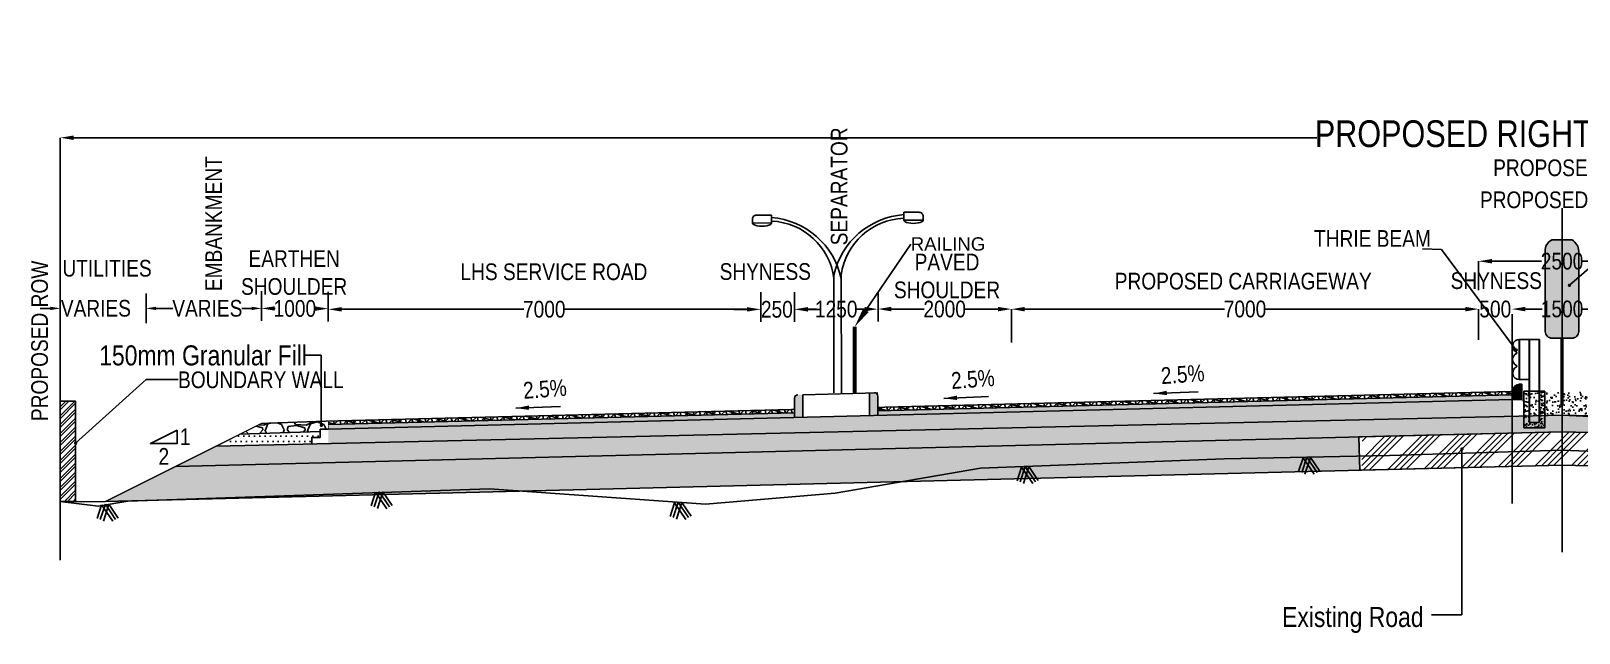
# Model space of a CAD drawing. Header units: millimetres. Extents: x 207528 to 778454, y -364692 to 101323.
# Drawn here: x 501292 to 524487, y 28328 to 37343 of the extents above; entities that cross this region are included whole.
import ezdxf
from ezdxf import colors
from ezdxf.entities.mleader import LeaderData, LeaderLine
from ezdxf.math import Vec2, Vec3

# ---------------------------------------------------------------- set-up
doc = ezdxf.new("R2010")
doc.units = ezdxf.units.MM
doc.linetypes.add('CENTER2', pattern=[28.575, 19.05, -3.175, 3.175, -3.175])
for name, color, linetype in [('Dim', 253, 'Continuous'), ('Dimension', 253, 'Continuous'), ('hatch', 253, 'Continuous'), ('Proposed ROW', 241, 'MNEW')]:
    doc.layers.add(name, color=color, linetype=linetype)
doc.styles.add('DIM', font='ARIALN.TTF', dxfattribs={"height": 250})
doc.styles.get("Standard").update_dxf_attribs({"font": 'arial.ttf'})
doc.styles.add('STRIP PLAN STYLE', font='ARIALN.TTF')
doc.linetypes.add('MNEW', pattern='A,26.152623,-1.048632,["PROW",Standard,S=1.75,R=0,X=0,Y=-0.975095],-7.693777,26.152623', length=61.047655)
doc.dimstyles.new('DIM', dxfattribs={"dimtxt": 250, "dimasz": 200, "dimexe": 0.18, "dimexo": 0.0625, "dimgap": 0.09, "dimtad": 0, "dimtih": 1, "dimtoh": 1, "dimdec": 0, "dimzin": 0, "dimdsep": 46, "dimtxsty": 'DIM', "dimcen": 0.09, "dimclrd": 256, "dimclrt": 7, "dimadec": 0, "dimazin": 0, "dimtfac": 1, "dimtdec": 0, "dimtofl": 0, "dimtmove": 0, "dimatfit": 3, "dimfxl": 1, "dimtolj": 1, "dimtzin": 0, "dimarcsym": 0})
doc.dimstyles.new('new', dxfattribs={"dimtxt": 150, "dimasz": 150, "dimexe": 100, "dimexo": 0.1, "dimgap": 0.09, "dimtad": 0, "dimtih": 1, "dimtoh": 1, "dimdec": 0, "dimzin": 0, "dimdsep": 46, "dimtxsty": 'DIM', "dimcen": 0.09, "dimclrd": 256, "dimclrt": 252, "dimadec": 0, "dimazin": 0, "dimtfac": 1, "dimtdec": 0, "dimtofl": 0, "dimtmove": 0, "dimatfit": 3, "dimfxl": 1, "dimtolj": 1, "dimtzin": 0, "dimlwd": -1, "dimarcsym": 0})
pattern_1 = [(228.012788, (448841.056, -35103.45), (-5080, -5715), [85.4304, -8457.621]), (184.96974, (448783.906, -35166.948), (7619.999997, 635.000036), [146.6012, -14513.5122]), (132.510447, (448637.856, -35179.65), (6350.000003, -6984.999998), [103.3704, -10233.6807]), (267.27369, (448390.206, -35338.398), (635.000001, 12700), [133.501, -13216.6094]), (292.833654, (448383.856, -35471.748), (-3175, 7620), [130.9084, -12959.952]), (357.27369, (448434.656, -35592.398), (-12700, 635.000001), [133.501, -13216.6094]), (37.69424, (448568.006, -35598.748), (-8254.9999996, -6350.0000005), [176.5484, -17478.2788]), (72.255328, (448707.706, -35490.798), (4445.000001, 13969.9999996), [166.68, -16501.3142]), (121.429566, (448758.506, -35332.048), (-5080.000001, 8254.9999996), [133.9532, -13261.3864]), (175.23636, (448688.656, -35217.75), (6985, -635), [152.9283, -7493.4842]), (222.397438, (448536.256, -35205.048), (-7619.9999998, -6985.0000003), [197.7695, -19579.193]), (138.814075, (449018.856, -35344.75), (-4445, 3810), [67.501, -6682.6415]), (171.469234, (448968.056, -35300.298), (8255, -1269.9999986), [128.4205, -12713.6597]), (225, (448841.06, -35281.25), (-9e-14, -635), [89.8023, -808.2233]), (203.19859, (448796.61, -35205.05), (3175, 1270), [48.3603, -4787.6556]), (291.80141, (448752.16, -35224.1), (-635, 1905), [68.3914, -3351.1882]), (30.96376, (448777.56, -35287.6), (1905, 1270), [111.08, -3591.5745]), (161.56505, (448872.8, -35230.45), (1270, -635), [80.3218, -1927.7245]), (16.38954, (448383.856, -35224.1), (6350, 1905), [112.522, -11139.7067]), (70.346176, (448491.806, -35192.35), (-2540, -6985), [94.3997, -9345.554]), (293.19859, (448872.81, -35103.45), (-1270, 3175), [96.72, -4739.296]), (343.61046, (448910.906, -35192.35), (-6350, 1905), [112.522, -11139.7067]), (339.443955, (448383.856, -35617.8), (-3175, 1270), [108.5088, -5316.9336]), (294.77514, (448485.456, -35655.9), (-3175.000004, 6984.999998), [90.918, -9000.8983]), (66.80141, (448879.16, -35738.45), (1270, 3175), [96.72, -4739.296]), (17.354025, (448917.256, -35649.55), (-8255, -2540), [106.4457, -10538.094]), (69.443955, (448568.006, -35738.45), (-1270, -3175), [54.2544, -5371.188]), (101.30993, (448841.06, -35738.45), (-635, 2540), [32.3787, -3205.4987]), (165.96376, (448834.7, -35706.7), (1905, -635), [130.9084, -2487.2636]), (186.009006, (448707.706, -35674.948), (6350, 635), [121.3167, -12010.3412]), (303.69007, (448777.56, -35344.75), (-635, 1270), [91.581, -2197.944]), (353.157227, (448828.356, -35420.948), (10795, -1269.9999994), [159.8892, -15829.0023]), (60.945396, (448987.106, -35440), (-2540, -4445), [65.377, -6472.348]), (90, (449018.86, -35382.85), (-635, 635), [38.1, -596.9]), (120.256437, (448695.006, -35655.9), (2540, -4445), [88.2167, -8733.4852]), (48.012787, (448650.556, -35579.7), (5080, 5715), [170.8607, -8372.1905]), (0, (448764.86, -35452.7), (635, 635), [165.1, -469.9]), (325.304846, (448929.956, -35452.7), (6350.000002, -4444.999997), [100.4024, -9939.8292]), (254.0546, (449012.51, -35509.85), (-635, -2540), [92.4573, -4530.4125]), (207.645975, (448987.106, -35598.748), (-12065.0000004, -6349.999999), [150.5363, -14903.116]), (175.426079, (448853.756, -35668.598), (-8255, 635), [159.2574, -15766.4616])]
pattern_2 = [(45, (448385.98, -7435.43), (-269.4077, 269.4077), []), (45, (448475.78, -7435.43), (-269.4077, 269.4077), []), (45, (448565.6, -7435.43), (-269.4077, 269.4077), []), (45, (448655.4, -7435.43), (-269.4077, 269.4077), [])]

# ---------------------------------------------------------------- blocks, each defined once
blk = doc.blocks.new('*D370')
at = {"layer": 'Defpoints', "color": 0, "transparency": 16777216}
for p in [(525482, 33895), (522982, 33460), (525482, 33460)]:
    blk.add_point(p, dxfattribs=at)
at = {"layer": 'Dim', "color": 0, "lineweight": -2, "transparency": 16777216}
for p, q in [((522982, 33460), (522982, 33896)), ((525482, 33460), (525482, 33896))]:
    blk.add_line(p, q, dxfattribs=at)
at = {"layer": 'Dim', "lineweight": -2, "transparency": 16777216}
for p, q in [((523182, 33895), (523924, 33895)), ((525282, 33895), (524539, 33895))]:
    blk.add_line(p, q, dxfattribs=at)
at = {"layer": 'Dim', "transparency": 16777216}
for points in [[(523182, 33929), (523182, 33862), (522982, 33895)], [(525282, 33929), (525282, 33862), (525482, 33895)]]:
    blk.add_solid(points, dxfattribs=at)
at = {"layer": 'Dim', "color": 7, "transparency": 16777216, "insert": (524232, 33895), "char_height": 250, "attachment_point": 5, "style": 'DIM'}
blk.add_mtext('\\A1;2500', dxfattribs=at)
blk = doc.blocks.new('*D371')
at = {"layer": 'Defpoints', "color": 0, "transparency": 16777216}
for p in [(546732, 35745), (501732, 33506), (546732, 33626)]:
    blk.add_point(p, dxfattribs=at)
at = {"layer": 'Dim', "color": 0, "lineweight": -2, "transparency": 16777216}
for p, q in [((501732, 33506), (501732, 35745)), ((546732, 33626), (546732, 35745))]:
    blk.add_line(p, q, dxfattribs=at)
at = {"layer": 'Dim', "lineweight": -2, "transparency": 16777216}
for p, q in [((501932, 35745), (520559, 35745)), ((546532, 35745), (527905, 35745))]:
    blk.add_line(p, q, dxfattribs=at)
at = {"layer": 'Dim', "transparency": 16777216}
for points in [[(501932, 35778), (501932, 35711), (501732, 35745)], [(546532, 35778), (546532, 35711), (546732, 35745)]]:
    blk.add_solid(points, dxfattribs=at)
at = {"layer": 'Dim', "color": 7, "transparency": 16777216, "insert": (524232, 35745), "char_height": 400, "attachment_point": 5, "style": 'STRIP PLAN STYLE'}
blk.add_mtext('\\A1;PROPOSED RIGHT OF WAY (45m)', dxfattribs=at)
blk = doc.blocks.new('*D373')
at = {"layer": 'Defpoints', "color": 0, "transparency": 16777216}
for p in [(522982, 33178), (522982, 32992), (523482, 32992)]:
    blk.add_point(p, dxfattribs=at)
at = {"layer": 'Dim', "lineweight": -2, "transparency": 16777216}
for p, q in [((522782, 33178), (522582, 33178)), ((523682, 33178), (523882, 33178))]:
    blk.add_line(p, q, dxfattribs=at)
at = {"layer": 'Dim', "color": 0, "lineweight": -2, "transparency": 16777216}
for p, q in [((522982, 33177), (522982, 33178)), ((523482, 33177), (523482, 33178))]:
    blk.add_line(p, q, dxfattribs=at)
at = {"layer": 'Dim', "transparency": 16777216}
for points in [[(522782, 33212), (522782, 33145), (522982, 33178)], [(523682, 33212), (523682, 33145), (523482, 33178)]]:
    blk.add_solid(points, dxfattribs=at)
at = {"layer": 'Dim', "color": 7, "transparency": 16777216, "insert": (523232, 33178), "char_height": 250, "attachment_point": 5, "style": 'DIM'}
blk.add_mtext('\\A1;500', dxfattribs=at)
blk = doc.blocks.new('*D374')
at = {"layer": 'Defpoints', "color": 0, "transparency": 16777216}
for p in [(523482, 33179), (523482, 32992), (524982, 32992)]:
    blk.add_point(p, dxfattribs=at)
at = {"layer": 'Dim', "color": 0, "lineweight": -2, "transparency": 16777216}
for p, q in [((523482, 33178), (523482, 33179)), ((524982, 33177), (524982, 33178))]:
    blk.add_line(p, q, dxfattribs=at)
at = {"layer": 'Dim', "lineweight": -2, "transparency": 16777216}
for p, q in [((523682, 33179), (523935, 33179)), ((524782, 33178), (524528, 33178))]:
    blk.add_line(p, q, dxfattribs=at)
at = {"layer": 'Dim', "transparency": 16777216}
for points in [[(523682, 33212), (523682, 33146), (523482, 33179)], [(524782, 33212), (524782, 33145), (524982, 33178)]]:
    blk.add_solid(points, dxfattribs=at)
at = {"layer": 'Dim', "color": 7, "transparency": 16777216, "insert": (524232, 33179), "char_height": 250, "attachment_point": 5, "style": 'DIM'}
blk.add_mtext('\\A1;1500', dxfattribs=at)
blk = doc.blocks.new('*D375')
at = {"layer": 'Defpoints', "color": 0, "transparency": 16777216}
for p in [(513982, 33179), (513982, 33179), (515982, 33178)]:
    blk.add_point(p, dxfattribs=at)
at = {"layer": 'Dim', "color": 0, "lineweight": -2, "transparency": 16777216}
for p, q in [((513982, 33178), (513982, 33178)), ((515982, 33178), (515982, 33178))]:
    blk.add_line(p, q, dxfattribs=at)
at = {"layer": 'Dim', "lineweight": -2, "transparency": 16777216}
for p, q in [((514182, 33178), (514674, 33178)), ((515782, 33178), (515289, 33178))]:
    blk.add_line(p, q, dxfattribs=at)
at = {"layer": 'Dim', "transparency": 16777216}
for points in [[(514182, 33212), (514182, 33145), (513982, 33179)], [(515782, 33211), (515782, 33145), (515982, 33178)]]:
    blk.add_solid(points, dxfattribs=at)
at = {"layer": 'Dim', "color": 7, "transparency": 16777216, "insert": (514982, 33178), "char_height": 250, "attachment_point": 5, "style": 'DIM'}
blk.add_mtext('\\A1;2000', dxfattribs=at)
blk = doc.blocks.new('*D376')
at = {"layer": 'Defpoints', "color": 0, "transparency": 16777216}
for p in [(515982, 33178), (522982, 32718), (515982, 32680)]:
    blk.add_point(p, dxfattribs=at)
at = {"layer": 'Dim', "color": 0, "lineweight": -2, "transparency": 16777216}
for p, q in [((515982, 32680), (515982, 33178)), ((522982, 32718), (522982, 33178))]:
    blk.add_line(p, q, dxfattribs=at)
at = {"layer": 'Dim', "lineweight": -2, "transparency": 16777216}
for p, q in [((516182, 33178), (519177, 33178)), ((522782, 33178), (519787, 33178))]:
    blk.add_line(p, q, dxfattribs=at)
at = {"layer": 'Dim', "transparency": 16777216}
for points in [[(516182, 33211), (516182, 33144), (515982, 33178)], [(522782, 33211), (522782, 33144), (522982, 33178)]]:
    blk.add_solid(points, dxfattribs=at)
at = {"layer": 'Dim', "color": 7, "transparency": 16777216, "insert": (519482, 33178), "char_height": 250, "attachment_point": 5, "style": 'DIM'}
blk.add_mtext('\\A1;7000', dxfattribs=at)
blk = doc.blocks.new('*D368')
at = {"layer": 'Defpoints', "color": 0, "transparency": 16777216}
for p in [(512732, 33175), (512732, 33175), (513982, 33178)]:
    blk.add_point(p, dxfattribs=at)
at = {"layer": 'Dimension', "color": 0, "lineweight": -2, "transparency": 16777216}
for p, q in [((512732, 33175), (512732, 33175)), ((513982, 33178), (513982, 33178))]:
    blk.add_line(p, q, dxfattribs=at)
at = {"layer": 'Dimension', "lineweight": -2, "transparency": 16777216}
for p, q in [((512932, 33176), (513060, 33176)), ((513782, 33178), (513653, 33177))]:
    blk.add_line(p, q, dxfattribs=at)
at = {"layer": 'Dimension', "transparency": 16777216}
for points in [[(512932, 33209), (512932, 33142), (512732, 33175)], [(513782, 33211), (513782, 33144), (513982, 33178)]]:
    blk.add_solid(points, dxfattribs=at)
at = {"layer": 'Dimension', "color": 7, "transparency": 16777216, "insert": (513357, 33177), "char_height": 250, "attachment_point": 5, "style": 'DIM'}
blk.add_mtext('\\A1;1250', dxfattribs=at)
blk = doc.blocks.new('*D369')
at = {"layer": 'Defpoints', "color": 0, "transparency": 16777216}
for p in [(505746, 33175), (512220, 33175), (505746, 33122)]:
    blk.add_point(p, dxfattribs=at)
at = {"layer": 'Dimension', "color": 0, "lineweight": -2, "transparency": 16777216}
for p, q in [((505746, 33174), (505746, 33175)), ((512220, 33175), (512220, 33175))]:
    blk.add_line(p, q, dxfattribs=at)
at = {"layer": 'Dimension', "lineweight": -2, "transparency": 16777216}
for p, q in [((505946, 33175), (508678, 33175)), ((512020, 33175), (509288, 33175))]:
    blk.add_line(p, q, dxfattribs=at)
at = {"layer": 'Dimension', "transparency": 16777216}
for points in [[(505946, 33208), (505946, 33142), (505746, 33175)], [(512020, 33208), (512020, 33142), (512220, 33175)]]:
    blk.add_solid(points, dxfattribs=at)
at = {"layer": 'Dimension', "color": 7, "transparency": 16777216, "insert": (508983, 33175), "char_height": 250, "attachment_point": 5, "style": 'DIM'}
blk.add_mtext('\\A1;7000', dxfattribs=at)
blk = doc.blocks.new('STREET LIGHT')
for points in [[(1398283, -25379), (1397367, -25386, 0.414214), (1397133, -25624), (1397135, -25861), (1398287, -25851)], [(1406212, -25552), (1407129, -25554, -0.414214), (1407364, -25790), (1407364, -26027), (1406212, -26025)]]:
    blk.add_lwpolyline(points, format="xyb", close=True)
for points in [[(1402038, -29128), (1402033, -36207)], [(1402480, -29151), (1402480, -36207)]]:
    blk.add_lwpolyline(points)
for centre, radius, start, end in [((1397942, -30163), 4650, 12.56953, 85.77023), ((1398142, -29670), 3933, 7.60214, 87.89511), ((1406586, -30335), 4650, 94.61139, 167.81209), ((1406382, -29843), 3933, 92.48651, 172.77948)]:
    blk.add_arc(centre, radius, start, end)
at = {"extrusion": (0, 0, -1)}
blk.add_ellipse((1397711, -25856), major_axis=(576, 5), ratio=0.331897, start_param=0, end_param=3.141593, dxfattribs=at)
blk.add_ellipse((1406788, -26026), major_axis=(-576, 1), ratio=0.331897, start_param=0, end_param=3.141593)
blk = doc.blocks.new('*D386')
at = {"layer": 'Defpoints', "color": 0, "transparency": 16777216}
for p in [(512734, 33174), (512223, 32857), (512734, 32857)]:
    blk.add_point(p, dxfattribs=at)
at = {"layer": 'Dim', "lineweight": -2, "transparency": 16777216}
for p, q in [((512023, 33174), (511823, 33174)), ((512934, 33174), (513134, 33174))]:
    blk.add_line(p, q, dxfattribs=at)
at = {"layer": 'Dim', "color": 0, "lineweight": -2, "transparency": 16777216}
for p, q in [((512223, 33173), (512223, 33175)), ((512734, 33173), (512734, 33175))]:
    blk.add_line(p, q, dxfattribs=at)
at = {"layer": 'Dim', "transparency": 16777216}
for points in [[(512023, 33208), (512023, 33141), (512223, 33174)], [(512934, 33208), (512934, 33141), (512734, 33174)]]:
    blk.add_solid(points, dxfattribs=at)
at = {"layer": 'Dim', "color": 7, "transparency": 16777216, "insert": (512468, 33174), "char_height": 250, "attachment_point": 5, "style": 'DIM'}
blk.add_mtext('\\A1;250', dxfattribs=at)
blk = doc.blocks.new('thrie pole')
at = {"true_color": 0x939598}
h = blk.add_hatch(dxfattribs=at)
h.set_pattern_fill('AR-CONC', color=252, scale=0.7)
h.paths.add_polyline_path([(1314319, 54509), (1314169, 54509), (1314169, 54977), (1314089, 54977), (1314089, 54429), (1314399, 54429), (1314399, 54977), (1314319, 54977)])
for points in [[(1314019, 55151), (1314019, 55751)], [(1314019, 55351), (1314019, 55751)], [(1314019, 55751), (1314319, 55751)], [(1314024, 55151), (1314024, 55751)], [(1314024, 55351), (1314024, 55751)], [(1314169, 54509), (1314169, 55751)], [(1314174, 54509), (1314174, 55751)], [(1314314, 54509), (1314314, 55751)], [(1314319, 54509), (1314319, 55751)], [(1314169, 55151), (1314019, 55151)], [(1314174, 54509), (1314169, 54509)], [(1314169, 54509), (1314319, 54509)]]:
    blk.add_lwpolyline(points)
blk.add_lwpolyline([(1314399, 54429), (1314089, 54429), (1314089, 54977), (1314399, 54977)], close=True)
for centre, radius, start, end in [((1314019, 55651), 100, 90, 245.38), ((1314019, 55451), 100, 114.62, 245.38), ((1313973, 55551), 10, 294.62, 65.38), ((1314019, 55251), 100, 114.62, 270), ((1313973, 55351), 10, 294.62, 65.38)]:
    blk.add_arc(centre, radius, start, end)
blk = doc.blocks.new('*D498')
at = {"layer": 'Defpoints', "color": 0, "transparency": 16777216}
for p in [(504746, 33189), (504746, 33189), (505746, 33185)]:
    blk.add_point(p, dxfattribs=at)
at = {"layer": 'Dim', "color": 0, "lineweight": -2, "transparency": 16777216}
for p, q in [((504746, 33189), (504746, 33189)), ((505746, 33185), (505746, 33185))]:
    blk.add_line(p, q, dxfattribs=at)
at = {"layer": 'Dim', "lineweight": -2, "transparency": 16777216}
for p, q in [((504946, 33188), (504950, 33188)), ((505546, 33186), (505542, 33186))]:
    blk.add_line(p, q, dxfattribs=at)
at = {"layer": 'Dim', "transparency": 16777216}
for points in [[(504946, 33221), (504946, 33155), (504746, 33189)], [(505546, 33219), (505546, 33152), (505746, 33185)]]:
    blk.add_solid(points, dxfattribs=at)
at = {"layer": 'Dim', "color": 7, "transparency": 16777216, "insert": (505246, 33187), "char_height": 250, "attachment_point": 5, "style": 'DIM'}
blk.add_mtext('\\A1;1000', dxfattribs=at)
blk = doc.blocks.new('*D499')
at = {"layer": 'Defpoints', "color": 0, "transparency": 16777216}
for p in [(501732, 33246), (501732, 33189), (503018, 33256)]:
    blk.add_point(p, dxfattribs=at)
at = {"layer": 'Dimension', "lineweight": -2, "transparency": 16777216}
for p, q in [((501582, 33189), (501432, 33189)), ((503168, 33189), (503318, 33189))]:
    blk.add_line(p, q, dxfattribs=at)
at = {"layer": 'Dimension', "color": 0, "lineweight": -2, "transparency": 16777216}
for p, q in [((501732, 33190), (501732, 33189)), ((503018, 33190), (503018, 33189))]:
    blk.add_line(p, q, dxfattribs=at)
at = {"layer": 'Dimension', "transparency": 16777216}
for points in [[(501582, 33214), (501582, 33164), (501732, 33189)], [(503168, 33214), (503168, 33164), (503018, 33189)]]:
    blk.add_solid(points, dxfattribs=at)
at = {"layer": 'Dimension', "color": 7, "transparency": 16777216, "insert": (502265, 33189), "char_height": 250, "attachment_point": 5, "style": 'DIM'}
blk.add_mtext('\\A1;VARIES', dxfattribs=at)
blk = doc.blocks.new('*D500')
at = {"layer": 'Defpoints', "color": 0, "transparency": 16777216}
for p in [(503018, 33201), (503018, 33190), (504749, 33200)]:
    blk.add_point(p, dxfattribs=at)
at = {"layer": 'Dimension', "color": 0, "lineweight": -2, "transparency": 16777216}
for p, q in [((503018, 33191), (503018, 33189)), ((504749, 33191), (504749, 33189))]:
    blk.add_line(p, q, dxfattribs=at)
at = {"layer": 'Dimension', "lineweight": -2, "transparency": 16777216}
for p, q in [((503168, 33189), (503418, 33189)), ((504599, 33189), (504452, 33189))]:
    blk.add_line(p, q, dxfattribs=at)
at = {"layer": 'Dimension', "transparency": 16777216}
for points in [[(503168, 33214), (503168, 33164), (503018, 33190)], [(504599, 33214), (504599, 33164), (504749, 33189)]]:
    blk.add_solid(points, dxfattribs=at)
at = {"layer": 'Dimension', "color": 7, "transparency": 16777216, "insert": (503935, 33189), "char_height": 250, "attachment_point": 5, "style": 'DIM'}
blk.add_mtext('\\A1;VARIES', dxfattribs=at)

msp = doc.modelspace()

# ---------------------------------------------------------------- hatches: boundary and pattern name
at = {"true_color": 0x636466}
h = msp.add_hatch(color=251, dxfattribs=at)
h.dxf.hatch_style = 1
h.paths.add_polyline_path([(523630.3, 32056.7), (523592.2, 32056.7, 0.2904632), (523492.3, 31968.1), (523483.3, 31904.7), (523483.8, 31904.8), (523483.8, 31824.7), (523630.2, 31825.9)])
h = msp.add_hatch(color=256)
h.dxf.hatch_style = 1
h.paths.add_polyline_path([(512731.6, 31844.8, -0.4142136), (512781.6, 31894.8), (512854.9, 31894.8), (512854.9, 31559), (512731.6, 31555.9)])
h = msp.add_hatch(color=256)
h.dxf.hatch_style = 1
h.paths.add_polyline_path([(513981.6, 31876, 0.4142136), (513931.6, 31926), (513858.3, 31926), (513858.3, 31590.3), (513981.6, 31587.2)])
h = msp.add_hatch()
h.set_pattern_fill('GOST_GLASS', color=41, scale=5)
h.set_pattern_definition([(45, (446383.294, -35685.888), (42.426407, -4e-15), [25, -35]), (45, (446393.9, -35685.888), (42.426407, -4e-15), [10, -50]), (45, (446383.294, -35675.28), (42.426407, -4e-15), [10, -50])])
h.paths.add_polyline_path([(523483.8, 31824.7), (523483.8, 31894.8), (513981.6, 31657.2), (513981.6, 31587.2)])
h = msp.add_hatch()
h.set_pattern_fill('AR-SAND', color=45, scale=2.5)
h.set_pattern_definition([(37.5, (90131.92, -36361.05), (-4.000078, 122.35331), [0, -96.52, 0, -107.95, 0, -103.1875]), (7.5, (90131.92, -36361.05), (112.38082, 179.206275), [0, -52.07, 0, -86.995, 0, -33.3375]), (327.5, (90053.82, -36361.05), (197.748093, 0.359296), [0, -31.75, 0, -114.3, 0, -149.225]), (317.5, (90053.82, -36361.05), (190.88911, 55.73233), [0, -15.875, 0, -74.93, 0, -85.725])])
h.paths.add_polyline_path([(523630.2, 31941.3), (524835.1, 31941.3), (524829.5, 31577), (524231.6, 31590.8), (523635.9, 31577)])
h = msp.add_hatch()
h.set_pattern_fill('GOST_GLASS', color=41, scale=5)
h.set_pattern_definition([(45, (185931.983, -13386.195), (42.426407, 0), [25, -35]), (45, (185942.59, -13386.195), (42.426407, 0), [10, -50]), (45, (185931.983, -13375.59), (42.426407, 0), [10, -50])])
h.paths.add_polyline_path([(505745.9, 31451.3), (505745.9, 31381.3), (512731.6, 31555.9), (512731.6, 31626)])
at = {"layer": 'Dim'}
h = msp.add_hatch(color=124, dxfattribs=at)
h.dxf.hatch_style = 1
edge = h.paths.add_edge_path()
edge.add_line((524481.6, 32843), (524481.6, 34043))
edge.add_arc((524289.4, 34044.6), 192.2, 359.51681, 421.33401)
edge.add_line((524381.6, 34213.3), (524081.6, 34213.3))
edge.add_arc((524144.4, 34061.9), 163.9, 112.53079, 186.6184)
edge.add_line((523981.6, 34043), (523981.6, 32843))
edge.add_arc((524081.6, 32843), 100, 180, 270)
edge.add_line((524081.6, 32743), (524381.6, 32743))
edge.add_arc((524381.6, 32843), 100, 270, 360)
h = msp.add_hatch(dxfattribs=at)
h.set_pattern_fill('ANSI32', scale=10)
h.set_pattern_definition([(45, (185931.98, -25046.935), (-67.35192, 67.35192), []), (45, (185976.88, -25046.935), (-67.35192, 67.35192), [])])
h.paths.add_polyline_path([(501731.6, 30298.5), (501731.6, 31798.5), (501961.6, 31798.5), (501961.6, 30298.5)])
h = msp.add_hatch(dxfattribs=at)
h.set_pattern_fill('AR-CONC', color=256, scale=3)
h.set_pattern_definition([(50, (446383.3, -35685.9), (546.554, -47.8173), [57.15, -628.65]), (355, (446383.3, -35685.9), (-105.7303, 573.1705), [45.72, -502.9218]), (100.45144, (446428.84, -35689.87), (440.8237, 525.3533), [48.57, -534.2707]), (46.1842, (446383.3, -35533.5), (813.237, -126.127), [85.725, -942.975]), (96.6356, (446451.1, -35544), (712.2124, 742.2784), [72.855, -801.407]), (351.18415, (446383.3, -35533.5), (712.2124, 742.2784), [68.58, -754.379]), (21, (446459.5, -35571.6), (454.8432, -306.7956), [57.15, -628.65]), (326, (446459.5, -35571.6), (185.406, 552.564), [45.72, -502.92]), (71.45144, (446497.4, -35597.15), (640.2493, 245.7683), [48.57, -534.2698]), (37.5, (446383.3, -35685.89), (9.2658, 253.6651), [0, -496.824, 0, -510.54, 0, -504.825]), (7.5, (446383.3, -35685.9), (200.459, 300.5417), [0, -291.084, 0, -485.394, 0, -192.405]), (327.5, (446213.37, -35685.89), (406.7718, -17.18623), [0, -190.5, 0, -594.36, 0, -788.67]), (317.5, (446137.17, -35685.9), (444.3875, 76.2795), [0, -247.65, 0, -394.716, 0, -560.07])])
h.paths.add_polyline_path([(505745.9, 31381.3), (505745.9, 31163.3), (523483.8, 31576), (523483.8, 31824.7)])
h = msp.add_hatch(dxfattribs=at)
h.set_pattern_fill('ANSI34', color=256, scale=20)
h.set_pattern_definition(pattern_2)
h.paths.add_polyline_path([(524226, 31344.6), (522236.6, 31294.9), (521237.4, 31269.9), (521231.3, 30765.6), (524238, 30840.4)])
h = msp.add_hatch(dxfattribs=at)
h.set_pattern_fill('ANSI34', color=256, scale=20)
h.set_pattern_definition(pattern_2)
h.paths.add_polyline_path([(524231.6, 31340.7), (526232.7, 31294.4), (527232.4, 31265.7), (527238.6, 30765.4), (524238.6, 30840.4)])
at = {"layer": 'hatch'}
h = msp.add_hatch(dxfattribs=at)
h.set_pattern_fill('NET3', color=256, scale=30, angle=45)
h.set_pattern_definition([(45, (446383.29, -35685.89), (-67.35192, 67.35192), []), (105, (446383.29, -35685.89), (-92.004435, -24.65251), []), (165, (446383.29, -35685.89), (-24.65251, -92.004435), [])])
h.paths.add_polyline_path([(523483.8, 31894.8), (523483.8, 31944.8), (513981.6, 31707.2), (513981.6, 31657.2)])
h = msp.add_hatch(dxfattribs=at)
h.set_pattern_fill('GRAVEL', color=11, scale=25)
h.set_pattern_definition(pattern_1)
h.paths.add_polyline_path([(504061.8, 31124.3), (503883.9, 31035.4), (514418.4, 31275.7), (516807.8, 31381.7), (520683.8, 31355.2), (524231.6, 31525.1), (524231.6, 31590.8)])
h.paths.add_polyline_path([(503883.9, 31035.4), (503455.8, 30821.3), (524231.6, 31340.7), (524231.6, 31525.1), (520683.8, 31355.2), (516807.8, 31381.7), (514418.4, 31275.7)])
h = msp.add_hatch(dxfattribs=at)
h.set_pattern_fill('NET3', color=256, scale=30, angle=45)
h.set_pattern_definition([(45, (185931.98, -13386.2), (-67.35192, 67.35192), []), (105, (185931.98, -13386.2), (-92.004435, -24.652514), []), (165, (185931.98, -13386.2), (-24.652514, -92.004435), [])])
h.paths.add_polyline_path([(505745.9, 31501.3), (505745.9, 31451.3), (512731.6, 31626), (512731.6, 31676)])
h = msp.add_hatch(dxfattribs=at)
h.set_pattern_fill('GRAVEL', color=11, scale=25)
h.set_pattern_definition(pattern_1)
h.paths.add_polyline_path([(544590.3, 31029.5), (544400.6, 31124.3), (524231.6, 31590.8), (524231.6, 31525.1), (527779.4, 31355.2), (531655.4, 31381.7), (534044.8, 31275.7)])
h.paths.add_polyline_path([(545006.7, 30821.3), (544590.3, 31029.5), (534044.8, 31275.7), (531655.4, 31381.7), (527779.4, 31355.2), (524231.6, 31525.1), (524231.6, 31340.7)])
h = msp.add_hatch(dxfattribs=at)
h.set_pattern_fill('DOTS', scale=50)
h.set_pattern_definition([(0, (456897.13, -45479.57), (39.6875, 79.375), [0, -79.375])])
h.paths.add_polyline_path([(504064.1, 31125.4), (504438.6, 31305.6), (505625.3, 31356), (505625.3, 31337.6), (505625.3, 31329.6), (505625.3, 31318.8), (505625.3, 31305.6), (505625.3, 31256.3), (505500.3, 31256.3), (505502.7, 31158.7)])
h = msp.add_hatch(dxfattribs=at)
h.set_pattern_fill('GRAVEL', color=11, scale=25)
h.set_pattern_definition([(228.012788, (196152.976, -35944.324), (-5080.0000004, -5714.9999996), [85.4304, -8457.6209]), (184.969741, (196095.826, -36007.824), (7619.999997, 635.0000362), [146.6012, -14513.5122]), (132.510447, (195949.776, -36020.524), (6350.0000027, -6984.9999976), [103.3704, -10233.6807]), (267.273689, (195702.126, -36179.274), (635.0000013, 12700), [133.5011, -13216.6094]), (292.833654, (195695.776, -36312.624), (-3175.0000003, 7620), [130.9084, -12959.9519]), (357.273689, (195746.576, -36433.274), (-12700, 635.0000013), [133.5011, -13216.6094]), (37.6942405, (195879.926, -36439.624), (-8254.9999996, -6350.0000005), [176.5484, -17478.2788]), (72.255328, (196019.626, -36331.674), (4445.0000012, 13969.9999996), [166.6799, -16501.3142]), (121.429566, (196070.426, -36172.924), (-5080.0000007, 8254.9999996), [133.9532, -13261.3864]), (175.236358, (196000.576, -36058.624), (6985, -635.000001), [152.9283, -7493.4842]), (222.397438, (195848.176, -36045.924), (-7619.9999998, -6985.0000003), [197.7695, -19579.1931]), (138.814075, (196330.776, -36185.624), (-4445, 3810), [67.5011, -6682.6415]), (171.469234, (196279.976, -36141.174), (8255.0000002, -1269.9999986), [128.4205, -12713.6597]), (225, (196152.98, -36122.12), (-9e-14, -635), [89.8023, -808.2233]), (203.19859, (196108.53, -36045.92), (3175, 1270), [48.3603, -4787.6556]), (291.80141, (196064.08, -36064.97), (-635, 1905), [68.3914, -3351.1882]), (30.963757, (196089.48, -36128.47), (1905, 1270), [111.0799, -3591.5745]), (161.56505, (196184.73, -36071.32), (1270, -635), [80.3218, -1927.7245]), (16.38954, (195695.776, -36064.974), (6350, 1905), [112.522, -11139.7067]), (70.346176, (195803.726, -36033.224), (-2540, -6985), [94.3997, -9345.5539]), (293.19859, (196184.73, -35944.32), (-1270, 3175), [96.72, -4739.2959]), (343.61046, (196222.826, -36033.224), (-6350, 1904.9999996), [112.522, -11139.7067]), (339.443955, (195695.776, -36458.67), (-3175, 1270), [108.5088, -5316.9336]), (294.77514, (195797.376, -36496.774), (-3175.000004, 6984.999998), [90.918, -9000.8983]), (66.80141, (196191.08, -36579.32), (1270, 3175), [96.72, -4739.2959]), (17.354025, (196229.176, -36490.424), (-8255, -2540.0000005), [106.4457, -10538.094]), (69.443955, (195879.926, -36579.32), (-1270, -3175), [54.2544, -5371.188]), (101.309932, (196152.98, -36579.32), (-635, 2540), [32.3787, -3205.4987]), (165.963757, (196146.63, -36547.57), (1905, -635), [130.9084, -2487.2636]), (186.009006, (196019.626, -36515.824), (6350, 635.0000003), [121.3167, -12010.3412]), (303.69007, (196089.48, -36185.62), (-635, 1270), [91.581, -2197.9441]), (353.157227, (196140.276, -36261.824), (10795, -1269.9999994), [159.8892, -15829.0023]), (60.945396, (196299.026, -36280.874), (-2540, -4445), [65.377, -6472.3481]), (90, (196330.8, -36223.7), (-635, 635), [38.1, -596.9]), (120.256437, (196006.926, -36496.774), (2540, -4445), [88.2167, -8733.4852]), (48.012787, (195962.476, -36420.574), (5080.0000004, 5714.9999996), [170.8607, -8372.1905]), (0, (196076.8, -36293.6), (635, 635), [165.1, -469.9]), (325.304846, (196241.876, -36293.574), (6350.0000024, -4444.9999966), [100.4024, -9939.8292]), (254.054604, (196324.43, -36350.72), (-635, -2540), [92.4573, -4530.4125]), (207.645975, (196299.026, -36439.624), (-12065.0000004, -6349.9999992), [150.5363, -14903.1161]), (175.426079, (196165.676, -36509.474), (-8255, 635), [159.2574, -15766.4616])])
h.paths.add_polyline_path([(504423.5, 31305.1), (504746.4, 31466.5), (505745.4, 31501.5), (505745.9, 31501.5), (505745.9, 31381.3), (505625.3, 31381.3), (505625.3, 31347.2)])
h = msp.add_hatch(dxfattribs=at)
h.set_pattern_fill('DOTS', color=25, scale=50)
h.set_pattern_definition([(0, (448383.856, -35738.45), (39.6875, 79.375), [0, -79.375])])
h.paths.add_polyline_path([(503455.8, 30821.3), (502402.6, 30294.8), (521200.5, 30764.5), (521188, 31264.3)])

# ---------------------------------------------------------------- linework, layer by layer
for p, q in [((512731.6, 31844.8), (512731.6, 31555.9)), ((512854.9, 31894.8), (513981.6, 31922.6)), ((513981.6, 31876), (513981.6, 31587.2))]:
    msp.add_line(p, q)
at = {"color": 1, "linetype": 'CENTER2', "ltscale": 0.5}
msp.add_lwpolyline([(524231.6, 29538.5), (524231.6, 34687.4)], dxfattribs=at)
for points, const_width in [([(513634.3, 31914.1), (513634.3, 32914.1)], 60), ([(513981.6, 31707.2), (523483.8, 31944.8)], 20), ([(515232.3, 31738.6), (523483.8, 31944.9)], 20), ([(505745.9, 31501.3), (512731.6, 31676)], 20), ([(504746.4, 31466.5), (502402.6, 30294.8)], 20), ([(505745.4, 31501.5), (504746.4, 31466.5)], 20), ([(505745.9, 31501.3), (505745.9, 31381.3)], 10), ([(502402.6, 30294.8), (501731.6, 30298.5)], 20)]:
    msp.add_lwpolyline(points, dxfattribs=dict(const_width=const_width))
msp.add_lwpolyline([(523630.3, 32056.7), (523592.2, 32056.7, 0.2904632), (523492.3, 31968.1), (523483.2, 31903.9), (523483.8, 31824.7), (523630.2, 31825.9)], format="xyb", close=True)
for points in [[(505745.9, 31381.3), (523483.8, 31824.7)], [(512854.9, 31894.8), (512854.9, 31560.7)], [(513858.3, 31926), (513858.3, 31592)], [(513981.6, 31657.2), (523483.8, 31894.8)], [(504061.8, 31124.3), (524231.6, 31590.8)], [(505745.9, 31451.3), (512731.6, 31626)], [(544400.6, 31124.3), (524231.6, 31590.8)], [(503455.8, 30821.3), (524231.6, 31340.7)], [(505625.3, 31347.2), (504423.5, 31305.1)], [(505625.3, 31381.3), (505625.3, 31256.3), (505500.3, 31256.3), (505502.7, 31158.7)], [(505745.3, 31381.3), (505625.3, 31381.3)], [(524231.6, 30840.4), (521200.5, 30764.5), (521188, 31264.3), (524231.6, 31340.7)], [(545006.7, 30821.3), (524231.6, 31340.7)], [(524231.6, 30840.4), (527276.4, 30764.5), (527288.9, 31264.3), (524231.6, 31340.7)], [(502402.6, 30294.8), (524231.6, 30840.6)], [(546059.9, 30294.9), (524231.6, 30840.6)]]:
    msp.add_lwpolyline(points)
for centre, start, end in [((512781.6, 31844.8), 90, 180), ((513931.6, 31876), 0, 90)]:
    msp.add_arc(centre, 50, start, end)
at = {"layer": 'Dim'}
msp.add_lwpolyline([(524481.6, 32843), (524481.6, 34043, 0.2764658), (524381.6, 34213.3), (524081.6, 34213.3, 0.3350205), (523981.6, 34043), (523981.6, 32843, 0.4142136), (524081.6, 32743), (524381.6, 32743, 0.4142136)], format="xyb", close=True, dxfattribs=at)
for points in [[(503017.9, 32967), (503017.9, 33410.3)], [(504748.5, 33003.6), (504748.5, 33446.9)], [(505745.9, 32991.6), (505745.9, 33434.9)], [(505745.9, 32990.7), (505745.9, 33434)], [(512225.6, 32989), (512225.6, 33432.3)], [(512733.7, 32989.9), (512733.7, 33433.2)], [(512733.7, 32989), (512733.7, 33432.3)], [(513983.7, 32993.6), (513983.7, 33436.9)], [(523483.8, 33101.1), (523483.8, 30266.6)], [(520352.1, 30952.3), (520284.2, 30747.7)], [(520407.3, 30959.8), (520331.6, 30731.9)], [(520352.1, 30952.3), (520519.3, 30704)], [(520462.2, 30958.1), (520378.8, 30706.8)], [(520407.3, 30959.8), (520560.7, 30731.9)], [(520462.2, 30958.1), (520601.9, 30750.5)], [(516134.1, 30813.2), (516066.2, 30608.5)], [(516189.3, 30820.7), (516113.6, 30592.8)], [(516134.1, 30813.2), (516301.3, 30564.8)], [(516244.2, 30818.9), (516160.8, 30567.7)], [(516189.3, 30820.7), (516342.8, 30592.7)], [(516244.2, 30818.9), (516383.9, 30611.3)], [(506455.3, 30436.7), (506387.4, 30232.1)], [(506510.5, 30444.2), (506434.8, 30216.3)], [(506455.3, 30436.7), (506622.5, 30188.4)], [(506565.4, 30442.5), (506482, 30191.2)], [(506510.5, 30444.2), (506664, 30216.3)], [(506565.4, 30442.5), (506705.1, 30234.9)], [(502351.4, 30249.1), (502283.4, 30044.5)], [(502406.6, 30256.7), (502330.9, 30028.7)], [(502351.4, 30249.1), (502518.5, 30000.8)], [(502461.4, 30254.9), (502378, 30003.6)], [(502406.6, 30256.7), (502560, 30028.7)], [(502461.4, 30254.9), (502601.2, 30047.3)], [(510936.3, 30277.2), (510868.4, 30072.6)], [(510991.5, 30284.8), (510915.8, 30056.8)], [(510936.3, 30277.2), (511103.5, 30028.9)], [(511046.4, 30283), (510963, 30031.8)], [(510991.5, 30284.8), (511145, 30056.8)], [(511046.4, 30283), (511186.1, 30075.4)]]:
    msp.add_lwpolyline(points, dxfattribs=at)
at = {"layer": 'Dim', "color": 7, "const_width": 50}
msp.add_lwpolyline([(524231.6, 32743), (524231.6, 31743)], dxfattribs=at)
at = {"layer": 'Dim', "color": 7}
msp.add_lwpolyline([(501731.6, 30298.5), (501731.6, 31798.5), (501961.6, 31798.5), (501961.6, 30298.5)], close=True, dxfattribs=at)
at = {"layer": 'Dim'}
msp.add_lwpolyline([(503481.7, 31364.7), (503481.7, 31164.7), (503081.7, 31164.7)], close=True, dxfattribs=at)
at = {"layer": 'Dimension', "linetype": 'Continuous', "ltscale": 10, "flags": 128}
for points in [[(534481.6, 31335), (534044.8, 31341.4), (531655.4, 31447.4), (527779.4, 31420.9), (524231.6, 31590.8)], [(501731.6, 30298.5), (502297.6, 30226.8), (502745.2, 30303.4), (508160.1, 30488.8), (511400.5, 30255.3), (513340.4, 30420.8), (515516.5, 30795.1), (519168.9, 30934.1), (521645.7, 30985.6), (524231.6, 31066.1)], [(546731.6, 30184.7), (546375, 30154.9), (545812.3, 30229.4), (540303.1, 30488.8), (537062.7, 30255.3), (535122.8, 30420.8), (533024.7, 30846.4), (529502.6, 30919.7), (527005.2, 30956.3), (524231.6, 31066.1)]]:
    msp.add_lwpolyline(points, dxfattribs=at)
at = {"layer": 'Proposed ROW', "lineweight": -3, "ltscale": 3, "flags": 128}
msp.add_lwpolyline([(501731.6, 29418.9), (501731.6, 33506.2)], dxfattribs=at)

# ---------------------------------------------------------------- block references
at = {"xscale": -0.25, "yscale": 0.25}
msp.add_blockref('STREET LIGHT', (863942.5, 40974.3), dxfattribs=at)
msp.add_blockref('thrie pole', (-790427.1, -23028))

# ---------------------------------------------------------------- texts
at = {"layer": 'Dim', "color": 253, "insert": (513402.5, 35016.2), "char_height": 250, "attachment_point": 5, "rotation": 90, "style": 'DIM'}
msp.add_mtext_dynamic_manual_height_columns('SEPARATOR', width=5325.312, gutter_width=1250, heights=[0], dxfattribs=at)
at = {"layer": 'Dim', "insert": (504029, 34457.6), "char_height": 250, "width": 5325.312, "attachment_point": 5, "rotation": 90, "style": 'DIM'}
msp.add_mtext('\\A1;EMBANKMENT', dxfattribs=at)
at = {"layer": 'Dim', "char_height": 250, "attachment_point": 5, "style": 'DIM'}
for s, insert in [('PROPOSED C', (524154.7, 35292.9)), ('PROPOSED  MEDIAN', (524449.8, 34813.3)), ('UTILITIES', (502432.7, 33788.3)), ('EARTHEN \\PSHOULDER', (505235.5, 33723.9)), ('LHS SERVICE ROAD', (509127.7, 33735.9)), ('SHYNESS', (512294.7, 33739.2)), ('PAVED \\PSHOULDER', (515017.3, 33673.2)), ('PROPOSED CARRIAGEWAY', (519455.7, 33595.4)), ('SHYNESS', (523246.6, 33602.7)), ('1', (503602.3, 31267.5)), ('2', (503283.2, 30972.8))]:
    msp.add_mtext_dynamic_manual_height_columns(s, width=5325.312, gutter_width=1250, heights=[0], dxfattribs=dict(at, insert=insert))
at = {"layer": 'Dim', "insert": (521391.5, 34236), "char_height": 250, "width": 5325.312, "attachment_point": 5, "style": 'DIM'}
msp.add_mtext('THRIE BEAM', dxfattribs=at)
at = {"layer": 'Dim', "char_height": 250, "attachment_point": 5, "style": 'DIM'}
for s, insert, rotation in [('PROPOSED ROW', (501422.8, 32702.2), 90), ('2.5%', (515404.4, 32127.9), 4.21364), ('2.5%', (518548.1, 32200.8), 4.21364), ('2.5%', (508992.5, 31980.7), 4.21364)]:
    msp.add_mtext_dynamic_manual_height_columns(s, width=5325.312, gutter_width=1250, heights=[0], dxfattribs=dict(at, insert=insert, rotation=rotation))
at = {"layer": 'Dim', "color": 7, "insert": (504736.5, 32118.1), "char_height": 250, "attachment_point": 5, "style": 'DIM'}
msp.add_mtext_dynamic_manual_height_columns('BOUNDARY WALL', width=5325.312, gutter_width=1250, heights=[0], dxfattribs=at)
at = {"layer": 'Dimension', "color": 7, "char_height": 300, "attachment_point": 6, "style": 'DIM'}
for s, insert in [('\\A1;150mm Granular Fill', (505427.5, 32482.8)), ('\\A1;Existing Road ', (522157.4, 28522.8))]:
    msp.add_mtext(s, dxfattribs=dict(at, insert=insert))

# ---------------------------------------------------------------- dimensions: what is measured, and where the dimension line sits
at = {"layer": 'Dim'}
dim = msp.add_linear_dim(base=(546731.6, 35744.8), p1=(501731.6, 33506.2), p2=(546731.6, 33625.7), text='PROPOSED RIGHT OF WAY (45m)', dimstyle='DIM', override={"dimtxt": 400, "dimtxsty": 'STRIP PLAN STYLE'}, dxfattribs=at)
dim.commit()
dim.dimension.update_dxf_attribs({"geometry": '*D371', "text_midpoint": (524232.2, 35744.8), "dimtype": 160})
dim = msp.add_linear_dim(base=(525481.6, 33895.3), p1=(522981.6, 33460), p2=(525481.6, 33460), angle=0, dimstyle='DIM', dxfattribs=at)
dim.commit()
dim.dimension.update_dxf_attribs({"geometry": '*D370', "text_midpoint": (524231.6, 33895.3), "dimtype": 161})
for p1, p2, picture, middle in [((505745.9, 33185), (504746.4, 33188.7), '*D498', (505246.1, 33186.9)), ((515981.6, 33177.9), (513981.6, 33178.6), '*D375', (514981.6, 33178.2))]:
    dim = msp.add_aligned_dim(p1=p1, p2=p2, distance=0, dimstyle='DIM', dxfattribs=at)
    dim.commit()
    dim.dimension.update_dxf_attribs({"geometry": picture, "text_midpoint": middle})
dim = msp.add_linear_dim(base=(512733.7, 33174.5), p1=(512223.5, 32857.3), p2=(512733.7, 32857.3), angle=0, text='250', dimstyle='DIM', override={"dimfxl": 1.25, "dimfxlon": 1}, dxfattribs=at)
dim.commit()
dim.dimension.update_dxf_attribs({"geometry": '*D386', "text_midpoint": (512468.4, 33174.5), "dimtype": 161})
dim = msp.add_linear_dim(base=(515981.6, 33177.7), p1=(522981.6, 32718.4), p2=(515981.6, 32680.2), dimstyle='DIM', dxfattribs=at)
dim.commit()
dim.dimension.update_dxf_attribs({"geometry": '*D376', "text_midpoint": (519481.6, 33177.7)})
for p1, p2, picture, middle in [((523481.6, 32991.5), (522981.6, 32991.5), '*D373', (523231.6, 33178.3)), ((524981.6, 32991.5), (523481.6, 32992.3), '*D374', (524231.7, 33178.6))]:
    dim = msp.add_aligned_dim(p1=p1, p2=p2, distance=-186.7, dimstyle='DIM', override={"dimfxl": 1.25, "dimfxlon": 1}, dxfattribs=at)
    dim.commit()
    dim.dimension.update_dxf_attribs({"geometry": picture, "text_midpoint": middle})
at = {"layer": 'Dimension'}
dim = msp.add_linear_dim(base=(501731.6, 33188.8), p1=(503017.9, 33256), p2=(501731.6, 33246.2), text='VARIES', dimstyle='DIM', override={"dimtxt": 200, "dimasz": 150, "dimfxl": 1.25, "dimfxlon": 1}, dxfattribs=at)
dim.commit()
dim.dimension.update_dxf_attribs({"geometry": '*D499', "text_midpoint": (502264.8, 33188.8), "dimtype": 160})
dim = msp.add_linear_dim(base=(503017.9, 33189.5), p1=(504748.5, 33200.3), p2=(503017.9, 33200.5), angle=179.99206, text='VARIES', dimstyle='DIM', override={"dimtxt": 200, "dimasz": 150, "dimfxl": 1.25, "dimfxlon": 1}, dxfattribs=at)
dim.commit()
dim.dimension.update_dxf_attribs({"geometry": '*D500', "text_midpoint": (503934.7, 33189.4), "dimtype": 161})
dim = msp.add_linear_dim(base=(505745.9, 33175.1), p1=(512219.7, 33175.1), p2=(505745.9, 33122.2), angle=180, text='7000', dimstyle='DIM', override={"dimfxl": 1.25, "dimfxlon": 1}, dxfattribs=at)
dim.commit()
dim.dimension.update_dxf_attribs({"geometry": '*D369', "text_midpoint": (508982.8, 33175.1)})
dim = msp.add_aligned_dim(p1=(513981.6, 33178.4), p2=(512731.6, 33175), distance=0, text='1250', dimstyle='DIM', override={"dimfxl": 1.25, "dimfxlon": 1}, dxfattribs=at)
dim.commit()
dim.dimension.update_dxf_attribs({"geometry": '*D368', "text_midpoint": (513356.6, 33176.7)})

# ---------------------------------------------------------------- leaders
at = {"layer": 'Dim'}
for points in [[(514967.2, 31841.8), (515636.7, 31867.9)], [(518110.9, 31914.7), (518780.4, 31940.8)], [(508555.3, 31694.6), (509224.8, 31720.7)]]:
    msp.add_leader(points, dimstyle='DIM', dxfattribs=at)
ml = msp.add_multileader_mtext('Standard', dxfattribs=at)
ml.set_content('RAILING', color=256)
ml.set_leader_properties()
ml.build(insert=Vec2(0, 0))
ml.multileader.update_dxf_attribs({"text_right_attachment_type": 6, "dogleg_length": 0.36, "arrow_head_size": 300})
ctx = ml.context
ctx.base_point, ctx.char_height, ctx.arrow_head_size, ctx.landing_gap_size, ctx.plane_origin = Vec3(514473.2, 34152.1), 200, 300, 0.09, Vec3(513656.1, 33069.4)
ctx.right_attachment = 6
notes = []
notes.append((ctx, [(0, (1, 1, 0), (514472.9, 34152.1), (1, 0), 0.36, [(0, [(513634.3, 32914.1)], 0, [])])]))
ctx.mtext.insert, ctx.mtext.width, ctx.mtext.flow_direction = Vec3(514473.3, 34253.9), 996.717, 5
at = {"layer": 'Dimension'}
for points, override in [([(524343.3, 33534.6), (525183.1, 34266.3), (525518.1, 34271.3)], {"dimasz": 50, "dimldrblk": 'Dot'}), ([(523545.5, 32565.1), (522423.9, 34073), (522140.9, 34079)], {"dimasz": 50, "dimldrblk": 'Dot'}), ([(505642.5, 31437.8), (505642.5, 32490.2), (505392.4, 32487.5)], {"dimasz": 50, "dimclrd": 256, "dimldrblk": 'Dot'}), ([(501961.6, 31170.7), (503016.9, 32124.3), (503498.4, 32124.3)], {"dimasz": 50, "dimclrd": 256, "dimldrblk": 'Dot'}), ([(522732.2, 31083.4), (522732.2, 28597.9), (522274.8, 28597.9)], {"dimasz": 50, "dimclrd": 256, "dimldrblk": 'Dot'})]:
    msp.add_leader(points, dimstyle='new', override=override, dxfattribs=at)
for ctx, leaders in notes:
    for number, flags, end, landing, length, lines in leaders:
        leader = LeaderData()
        leader.index, (leader.has_last_leader_line, leader.has_dogleg_vector, leader.attachment_direction) = number, flags
        leader.last_leader_point, leader.dogleg_vector, leader.dogleg_length = Vec3(end), Vec3(landing), length
        for number, points, colour, breaks in lines:
            line = LeaderLine()
            line.index, line.vertices, line.color, line.breaks = number, Vec3.list(points), colors.encode_raw_color(colour), breaks
            leader.lines.append(line)
        ctx.leaders.append(leader)

doc.saveas('drawing.dxf')
